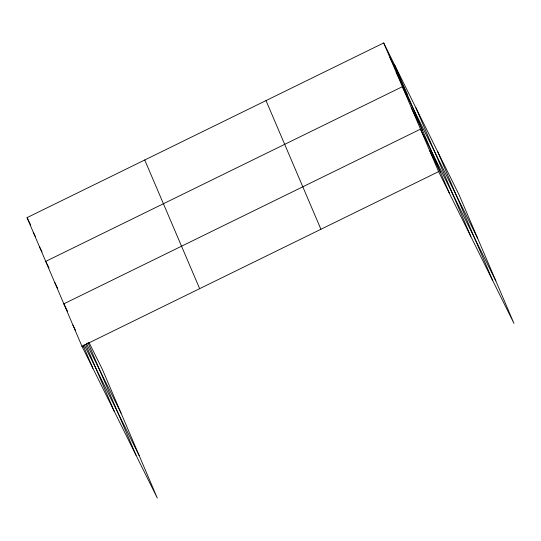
<?xml version="1.0" encoding="UTF-8"?>
<svg xmlns="http://www.w3.org/2000/svg" width="541" height="541" viewBox="0 0 541 541"><rect width="100%" height="100%" fill="white"/><g stroke="black" fill="none" stroke-linecap="round" stroke-linejoin="round"><path stroke-width="0.81" d="M88.961 342.365L102.377 369.381L157.296 498.051L81.968 346.308L27.05 217.638L383.704 42.949L459.032 194.692L513.95 323.362L438.623 171.619L383.704 42.949M81.968 346.308L438.623 171.619M389.933 57.529L400.895 79.628M396.154 72.115L407.123 94.208M477.703 238.439L402.376 86.695L45.721 261.391L49.015 268.018M411.437 107.923L422.406 130.023M495.827 280.901L420.499 129.157L63.845 303.846L67.503 311.21M429.561 150.384L440.53 172.484M27.05 217.638L30.709 225.009M33.272 232.224L35.469 236.64M39.5 246.804L42.056 251.964M86.459 343.454L121.049 413.128M54.783 282.618L57.711 288.509M84.132 344.712L139.172 455.59M72.907 325.08L75.469 330.233M83.145 345.699L83.875 347.173M437.791 151.906L492.709 280.576M415.914 107.828L470.832 236.498M394.673 65.042L449.591 193.712M266.01 100.599L320.928 229.262M144.745 159.994L199.663 288.657M88.021 342.717L136.055 455.265M85.694 344.461L114.178 411.187M83.226 345.658L92.937 368.407"/></g></svg>
